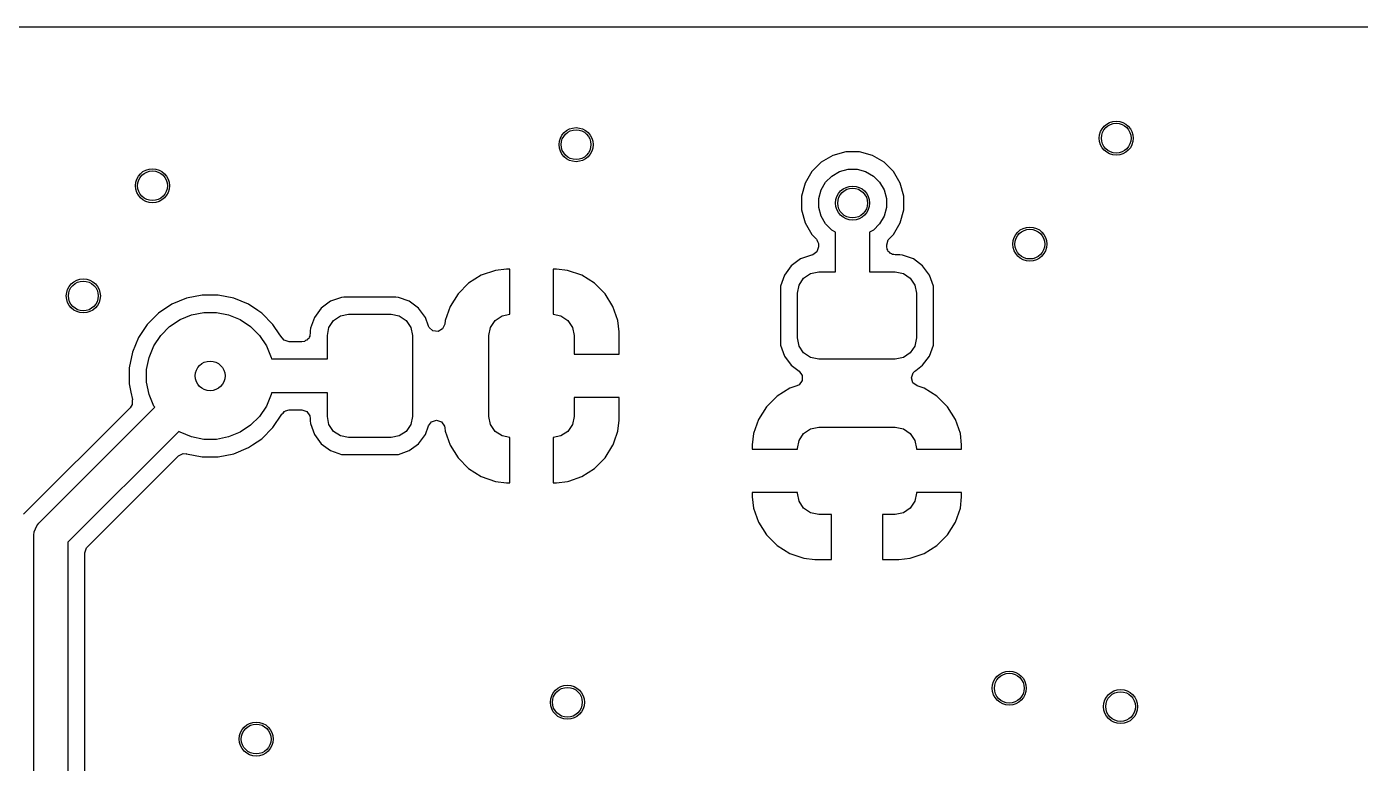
# Model space of a CAD drawing. Extents: x 3.9 to 7.48, y -4.89 to -2.91.
# Drawn here: x 6.232 to 6.85, y -3.249 to -2.908 of the extents above; entities that cross this region are included whole.
import ezdxf

# ---------------------------------------------------------------- set-up
doc = ezdxf.new("R2010")
doc.units = 0
doc.header["$MEASUREMENT"] = 0
doc.layers.add('BLACK', color=7, linetype='CONTINUOUS')

msp = doc.modelspace()

# ---------------------------------------------------------------- linework, layer by layer
at = {"layer": 'BLACK', "linetype": 'CONTINUOUS'}
for p, q in [((3.90299, -2.90793), (7.47436, -2.90793)), ((6.60555, -2.96749), (6.60016, -2.9706)), ((6.61156, -2.96588), (6.60555, -2.96749)), ((6.61779, -2.96588), (6.61156, -2.96588)), ((6.6238, -2.96749), (6.61779, -2.96588)), ((6.62919, -2.9706), (6.6238, -2.96749)), ((6.60016, -2.9706), (6.59576, -2.975)), ((6.60865, -2.97497), (6.61262, -2.9739)), ((6.61262, -2.9739), (6.61673, -2.9739)), ((6.61673, -2.9739), (6.6207, -2.97497)), ((6.63359, -2.975), (6.62919, -2.9706)), ((6.59264, -2.98039), (6.59103, -2.9864)), ((6.59576, -2.975), (6.59264, -2.98039)), ((6.60013, -2.98349), (6.60218, -2.97993)), ((6.60218, -2.97993), (6.60509, -2.97702)), ((6.60509, -2.97702), (6.60865, -2.97497)), ((6.6207, -2.97497), (6.62426, -2.97702)), ((6.62426, -2.97702), (6.62717, -2.97993)), ((6.62717, -2.97993), (6.62922, -2.98349)), ((6.63671, -2.98039), (6.63359, -2.975)), ((6.63832, -2.9864), (6.63671, -2.98039)), ((6.59103, -2.9864), (6.59103, -2.99263)), ((6.59906, -2.98746), (6.60013, -2.98349)), ((6.62922, -2.98349), (6.63029, -2.98746)), ((6.63832, -2.99087), (6.63832, -2.9864)), ((6.59103, -2.99263), (6.59264, -2.99864)), ((6.59906, -2.99157), (6.59906, -2.98746)), ((6.60013, -2.99554), (6.59906, -2.99157)), ((6.63029, -2.99157), (6.62922, -2.99554)), ((6.63029, -2.98746), (6.63029, -2.99157)), ((6.63671, -2.99864), (6.63832, -2.99263)), ((6.63832, -2.99263), (6.63832, -2.99087)), ((6.59264, -2.99864), (6.59576, -3.00403)), ((6.60218, -2.9991), (6.60013, -2.99554)), ((6.60509, -3.00201), (6.60218, -2.9991)), ((6.62717, -2.9991), (6.62426, -3.00201)), ((6.62922, -2.99554), (6.62717, -2.9991)), ((6.63359, -3.00403), (6.63671, -2.99864)), ((6.59576, -3.00403), (6.59777, -3.00604)), ((6.6068, -3.003), (6.60509, -3.00201)), ((6.6068, -3.02141), (6.6068, -3.003)), ((6.62426, -3.00201), (6.62255, -3.003)), ((6.62255, -3.003), (6.62255, -3.02141)), ((6.63158, -3.00604), (6.63359, -3.00403)), ((6.59777, -3.00604), (6.59791, -3.00632)), ((6.59791, -3.00632), (6.59816, -3.00651)), ((6.59816, -3.00651), (6.59844, -3.00738)), ((6.59891, -3.00978), (6.59816, -3.01207)), ((6.59844, -3.00738), (6.59886, -3.00819)), ((6.59886, -3.00819), (6.59891, -3.0088)), ((6.59891, -3.0088), (6.59891, -3.00978)), ((6.63044, -3.0088), (6.63119, -3.00651)), ((6.63044, -3.00962), (6.63044, -3.0088)), ((6.63063, -3.01083), (6.63044, -3.00962)), ((6.631, -3.01133), (6.63063, -3.01083)), ((6.63119, -3.01191), (6.631, -3.01133)), ((6.63119, -3.00651), (6.63158, -3.00604)), ((6.59058, -3.0154), (6.58628, -3.01857)), ((6.59562, -3.01363), (6.59058, -3.0154)), ((6.59584, -3.01359), (6.59562, -3.01363)), ((6.59621, -3.01348), (6.59584, -3.01359)), ((6.59816, -3.01207), (6.59621, -3.01348)), ((6.63169, -3.01228), (6.63119, -3.01191)), ((6.63205, -3.01278), (6.63169, -3.01228)), ((6.63264, -3.01297), (6.63205, -3.01278)), ((6.63314, -3.01333), (6.63264, -3.01297)), ((6.63375, -3.01333), (6.63314, -3.01333)), ((6.63434, -3.01352), (6.63375, -3.01333)), ((6.63653, -3.01352), (6.63434, -3.01352)), ((6.63773, -3.01363), (6.63653, -3.01352)), ((6.63653, -3.01352), (6.63653, -3.01352)), ((6.64277, -3.0154), (6.63773, -3.01363)), ((6.63773, -3.01363), (6.63773, -3.01363)), ((6.64707, -3.01857), (6.64277, -3.0154)), ((6.44283, -3.02297), (6.43697, -3.02665)), ((6.44936, -3.02069), (6.44283, -3.02297)), ((6.45451, -3.02011), (6.44936, -3.02069)), ((6.44936, -3.02069), (6.44936, -3.02069)), ((6.45608, -3.02011), (6.45451, -3.02011)), ((6.45608, -3.041), (6.45608, -3.02011)), ((6.45608, -3.02011), (6.45608, -3.02011)), ((6.47764, -3.02011), (6.47608, -3.02011)), ((6.47608, -3.02011), (6.47608, -3.02011)), ((6.47608, -3.02011), (6.47608, -3.041)), ((6.4828, -3.02069), (6.47764, -3.02011)), ((6.48933, -3.02297), (6.4828, -3.02069)), ((6.4828, -3.02069), (6.4828, -3.02069)), ((6.49519, -3.02665), (6.48933, -3.02297)), ((6.5831, -3.02288), (6.58133, -3.02792)), ((6.58628, -3.01857), (6.5831, -3.02288)), ((6.58628, -3.01857), (6.58628, -3.01857)), ((6.592, -3.0243), (6.59519, -3.02216)), ((6.59519, -3.02216), (6.59896, -3.02141)), ((6.59896, -3.02141), (6.6068, -3.02141)), ((6.62255, -3.02141), (6.63439, -3.02141)), ((6.63439, -3.02141), (6.63816, -3.02216)), ((6.63816, -3.02216), (6.64135, -3.0243)), ((6.64935, -3.02166), (6.64707, -3.01857)), ((6.64707, -3.01857), (6.64707, -3.01857)), ((6.64707, -3.01857), (6.64707, -3.01857)), ((6.64707, -3.01857), (6.64707, -3.01857)), ((6.64707, -3.01857), (6.64707, -3.01857)), ((6.65025, -3.02288), (6.64935, -3.02166)), ((6.65202, -3.02792), (6.65025, -3.02288)), ((6.43697, -3.02665), (6.43207, -3.03155)), ((6.50008, -3.03155), (6.49519, -3.02665)), ((6.49519, -3.02665), (6.49519, -3.02665)), ((6.58133, -3.02792), (6.58122, -3.02912)), ((6.58122, -3.02912), (6.58122, -3.05406)), ((6.58133, -3.02792), (6.58133, -3.02792)), ((6.58912, -3.03126), (6.58986, -3.02749)), ((6.58986, -3.02749), (6.592, -3.0243)), ((6.64135, -3.0243), (6.64348, -3.02749)), ((6.64348, -3.02749), (6.64423, -3.03126)), ((6.65213, -3.02912), (6.65202, -3.02792)), ((6.65202, -3.02792), (6.65202, -3.02792)), ((6.65213, -3.05406), (6.65213, -3.02912)), ((6.65213, -3.02912), (6.65213, -3.02912)), ((6.29962, -3.03635), (6.29349, -3.04045)), ((6.30643, -3.03353), (6.29962, -3.03635)), ((6.29962, -3.03635), (6.29962, -3.03635)), ((6.31366, -3.0321), (6.30643, -3.03353)), ((6.32103, -3.0321), (6.31366, -3.0321)), ((6.31366, -3.0321), (6.31366, -3.0321)), ((6.32826, -3.03353), (6.32103, -3.0321)), ((6.32103, -3.0321), (6.32103, -3.0321)), ((6.33507, -3.03635), (6.32826, -3.03353)), ((6.33945, -3.03928), (6.33507, -3.03635)), ((6.33507, -3.03635), (6.33507, -3.03635)), ((6.37305, -3.03496), (6.36875, -3.03813)), ((6.3781, -3.03319), (6.37305, -3.03496)), ((6.37929, -3.03308), (6.3781, -3.03319)), ((6.3781, -3.03319), (6.3781, -3.03319)), ((6.40325, -3.03308), (6.37929, -3.03308)), ((6.37929, -3.03308), (6.37929, -3.03308)), ((6.40445, -3.03319), (6.40325, -3.03308)), ((6.40325, -3.03308), (6.40325, -3.03308)), ((6.4095, -3.03496), (6.40445, -3.03319)), ((6.40445, -3.03319), (6.40445, -3.03319)), ((6.4138, -3.03813), (6.4095, -3.03496)), ((6.43207, -3.03155), (6.42839, -3.03741)), ((6.50376, -3.03741), (6.50008, -3.03155)), ((6.58912, -3.05193), (6.58912, -3.03126)), ((6.64423, -3.03126), (6.64423, -3.05193)), ((6.29349, -3.04045), (6.28828, -3.04566)), ((6.29349, -3.04045), (6.29349, -3.04045)), ((6.30342, -3.04348), (6.30877, -3.04126)), ((6.30877, -3.04126), (6.31445, -3.04013)), ((6.31445, -3.04013), (6.32024, -3.04013)), ((6.32024, -3.04013), (6.32592, -3.04126)), ((6.32592, -3.04126), (6.33126, -3.04348)), ((6.3412, -3.04045), (6.33945, -3.03928)), ((6.34641, -3.04566), (6.3412, -3.04045)), ((6.36557, -3.04243), (6.36381, -3.04748)), ((6.36875, -3.03813), (6.36557, -3.04243)), ((6.36875, -3.03813), (6.36875, -3.03813)), ((6.37447, -3.04386), (6.37766, -3.04172)), ((6.37766, -3.04172), (6.38143, -3.04097)), ((6.38143, -3.04097), (6.40112, -3.04097)), ((6.40112, -3.04097), (6.40488, -3.04172)), ((6.40488, -3.04172), (6.40808, -3.04386)), ((6.41697, -3.04243), (6.4138, -3.03813)), ((6.4138, -3.03813), (6.4138, -3.03813)), ((6.4138, -3.03813), (6.4138, -3.03813)), ((6.4138, -3.03813), (6.4138, -3.03813)), ((6.4138, -3.03813), (6.4138, -3.03813)), ((6.41837, -3.04642), (6.41697, -3.04243)), ((6.41697, -3.04243), (6.41697, -3.04243)), ((6.41697, -3.04243), (6.41697, -3.04243)), ((6.42839, -3.03741), (6.42611, -3.04394)), ((6.44927, -3.04386), (6.45247, -3.04172)), ((6.45247, -3.04172), (6.45608, -3.041)), ((6.47608, -3.041), (6.47969, -3.04172)), ((6.47969, -3.04172), (6.48288, -3.04386)), ((6.50605, -3.04394), (6.50376, -3.03741)), ((6.28828, -3.04566), (6.28418, -3.05179)), ((6.28828, -3.04566), (6.28828, -3.04566)), ((6.29452, -3.05078), (6.29861, -3.04669)), ((6.29861, -3.04669), (6.30342, -3.04348)), ((6.33126, -3.04348), (6.33608, -3.04669)), ((6.33608, -3.04669), (6.34017, -3.05078)), ((6.3496, -3.05044), (6.34641, -3.04566)), ((6.36381, -3.04748), (6.36369, -3.04868)), ((6.36369, -3.04868), (6.36369, -3.04985)), ((6.36381, -3.04748), (6.36381, -3.04748)), ((6.37159, -3.05082), (6.37234, -3.04705)), ((6.37234, -3.04705), (6.37447, -3.04386)), ((6.40808, -3.04386), (6.41021, -3.04705)), ((6.41021, -3.04705), (6.41096, -3.05082)), ((6.41866, -3.04706), (6.41837, -3.04642)), ((6.42044, -3.04869), (6.41866, -3.04706)), ((6.42283, -3.04895), (6.42044, -3.04869)), ((6.42493, -3.04777), (6.42283, -3.04895)), ((6.42592, -3.04557), (6.42493, -3.04777)), ((6.42611, -3.04394), (6.42592, -3.04557)), ((6.42611, -3.04394), (6.42611, -3.04394)), ((6.44639, -3.05082), (6.44714, -3.04705)), ((6.44714, -3.04705), (6.44927, -3.04386)), ((6.48288, -3.04386), (6.48501, -3.04705)), ((6.48501, -3.04705), (6.48576, -3.05082)), ((6.50663, -3.04909), (6.50605, -3.04394)), ((6.50605, -3.04394), (6.50605, -3.04394)), ((6.28418, -3.05179), (6.28136, -3.0586)), ((6.28418, -3.05179), (6.28418, -3.05179)), ((6.2913, -3.0556), (6.29452, -3.05078)), ((6.34017, -3.05078), (6.34339, -3.0556)), ((6.35061, -3.05195), (6.3496, -3.05044)), ((6.35066, -3.05192), (6.35061, -3.05195)), ((6.3516, -3.053), (6.35066, -3.05192)), ((6.35389, -3.05375), (6.3516, -3.053)), ((6.3598, -3.05375), (6.35389, -3.05375)), ((6.361, -3.05356), (6.3598, -3.05375)), ((6.3615, -3.0532), (6.361, -3.05356)), ((6.36209, -3.053), (6.3615, -3.0532)), ((6.36245, -3.05251), (6.36209, -3.053)), ((6.36295, -3.05214), (6.36245, -3.05251)), ((6.36314, -3.05156), (6.36295, -3.05214)), ((6.3635, -3.05106), (6.36314, -3.05156)), ((6.36369, -3.04985), (6.3635, -3.05044)), ((6.3635, -3.05044), (6.3635, -3.05106)), ((6.37159, -3.06164), (6.37159, -3.05082)), ((6.41096, -3.05082), (6.41096, -3.08822)), ((6.44639, -3.08822), (6.44639, -3.05082)), ((6.48576, -3.05082), (6.48576, -3.05952)), ((6.50663, -3.05952), (6.50663, -3.04909)), ((6.50663, -3.04909), (6.50663, -3.04909)), ((6.58122, -3.05406), (6.58133, -3.05526)), ((6.58986, -3.05569), (6.58912, -3.05193)), ((6.64423, -3.05193), (6.64348, -3.05569)), ((6.65202, -3.05526), (6.65213, -3.05406)), ((6.65213, -3.05406), (6.65213, -3.05406)), ((6.28136, -3.0586), (6.27992, -3.06583)), ((6.28796, -3.06662), (6.28909, -3.06095)), ((6.28909, -3.06095), (6.2913, -3.0556)), ((6.34339, -3.0556), (6.3456, -3.06095)), ((6.3456, -3.06095), (6.34574, -3.06164)), ((6.48576, -3.05952), (6.50663, -3.05952)), ((6.50663, -3.05952), (6.50663, -3.05952)), ((6.58133, -3.05526), (6.58133, -3.05526)), ((6.58133, -3.05526), (6.5831, -3.06031)), ((6.5831, -3.06031), (6.58628, -3.06461)), ((6.592, -3.05889), (6.58986, -3.05569)), ((6.59519, -3.06102), (6.592, -3.05889)), ((6.59896, -3.06177), (6.59519, -3.06102)), ((6.63816, -3.06102), (6.63439, -3.06177)), ((6.64135, -3.05889), (6.63816, -3.06102)), ((6.64348, -3.05569), (6.64135, -3.05889)), ((6.64707, -3.06461), (6.65025, -3.06031)), ((6.65025, -3.06031), (6.65202, -3.05526)), ((6.27992, -3.06583), (6.27992, -3.0732)), ((6.28796, -3.07241), (6.28796, -3.06662)), ((6.34574, -3.06164), (6.37159, -3.06164)), ((6.58628, -3.06461), (6.58628, -3.06461)), ((6.58628, -3.06461), (6.58628, -3.06461)), ((6.58628, -3.06461), (6.58628, -3.06461)), ((6.58628, -3.06461), (6.58628, -3.06461)), ((6.58628, -3.06461), (6.5899, -3.06729)), ((6.5899, -3.06729), (6.5913, -3.06925)), ((6.63439, -3.06177), (6.59896, -3.06177)), ((6.64266, -3.06806), (6.64345, -3.06729)), ((6.64345, -3.06729), (6.64385, -3.06699)), ((6.64385, -3.06699), (6.64707, -3.06461)), ((6.27992, -3.0732), (6.28068, -3.07702)), ((6.28909, -3.07809), (6.28796, -3.07241)), ((6.59129, -3.07165), (6.58986, -3.07359)), ((6.5913, -3.06925), (6.59129, -3.07165)), ((6.64187, -3.07033), (6.64266, -3.06806)), ((6.64256, -3.07264), (6.64187, -3.07033)), ((6.64447, -3.0741), (6.64256, -3.07264)), ((6.28068, -3.07702), (6.28135, -3.08037)), ((6.2913, -3.08344), (6.28909, -3.07809)), ((6.3456, -3.07809), (6.34339, -3.08344)), ((6.34574, -3.07739), (6.3456, -3.07809)), ((6.37159, -3.07739), (6.34574, -3.07739)), ((6.37159, -3.08822), (6.37159, -3.07739)), ((6.50663, -3.07952), (6.48576, -3.07952)), ((6.48576, -3.07952), (6.48576, -3.08822)), ((6.50663, -3.08994), (6.50663, -3.07952)), ((6.50663, -3.07952), (6.50663, -3.07952)), ((6.57969, -3.07895), (6.5748, -3.08384)), ((6.58555, -3.07526), (6.57969, -3.07895)), ((6.58888, -3.0741), (6.58555, -3.07526)), ((6.58986, -3.07359), (6.58888, -3.0741)), ((6.6478, -3.07526), (6.64447, -3.0741)), ((6.65366, -3.07895), (6.6478, -3.07526)), ((6.65855, -3.08384), (6.65366, -3.07895)), ((6.65366, -3.07895), (6.65366, -3.07895)), ((6.28035, -3.08421), (6.23105, -3.13351)), ((6.2381, -3.13763), (6.2917, -3.08403)), ((6.28128, -3.08273), (6.28035, -3.08421)), ((6.28132, -3.08064), (6.28128, -3.08273)), ((6.2814, -3.08062), (6.28132, -3.08064)), ((6.28135, -3.08037), (6.2814, -3.08062)), ((6.2917, -3.08403), (6.2913, -3.08344)), ((6.34339, -3.08344), (6.34017, -3.08825)), ((6.35193, -3.08592), (6.35219, -3.08568)), ((6.35219, -3.08568), (6.35389, -3.08528)), ((6.35389, -3.08528), (6.3598, -3.08528)), ((6.3598, -3.08528), (6.36209, -3.08603)), ((6.5748, -3.08384), (6.57112, -3.0897)), ((6.66223, -3.0897), (6.65855, -3.08384)), ((6.34017, -3.08825), (6.33608, -3.09234)), ((6.34641, -3.09337), (6.35051, -3.08724)), ((6.35051, -3.08724), (6.35061, -3.08708)), ((6.35051, -3.08724), (6.35051, -3.08724)), ((6.35061, -3.08708), (6.35068, -3.08713)), ((6.35068, -3.08713), (6.35108, -3.08674)), ((6.35108, -3.08674), (6.3516, -3.08603)), ((6.3516, -3.08603), (6.35193, -3.08592)), ((6.36209, -3.08603), (6.3635, -3.08798)), ((6.3635, -3.08798), (6.36369, -3.08918)), ((6.36369, -3.08918), (6.36369, -3.09035)), ((6.36369, -3.09035), (6.36381, -3.09155)), ((6.36381, -3.09155), (6.36381, -3.09155)), ((6.36381, -3.09155), (6.36557, -3.0966)), ((6.37234, -3.09198), (6.37159, -3.08822)), ((6.41096, -3.08822), (6.41021, -3.09198)), ((6.41837, -3.09261), (6.41983, -3.09069)), ((6.41983, -3.09069), (6.42214, -3.09)), ((6.42214, -3.09), (6.42441, -3.0908)), ((6.42441, -3.0908), (6.42578, -3.09278)), ((6.44714, -3.09198), (6.44639, -3.08822)), ((6.48576, -3.08822), (6.48501, -3.09198)), ((6.50605, -3.09509), (6.50663, -3.08994)), ((6.50663, -3.08994), (6.50663, -3.08994)), ((6.57112, -3.0897), (6.56883, -3.09623)), ((6.66452, -3.09623), (6.66223, -3.0897)), ((6.30283, -3.09516), (6.25154, -3.14646)), ((6.30342, -3.09556), (6.30283, -3.09516)), ((6.30877, -3.09777), (6.30342, -3.09556)), ((6.31445, -3.0989), (6.30877, -3.09777)), ((6.32592, -3.09777), (6.32024, -3.0989)), ((6.33126, -3.09556), (6.32592, -3.09777)), ((6.33608, -3.09234), (6.33126, -3.09556)), ((6.3412, -3.09858), (6.34641, -3.09337)), ((6.36557, -3.0966), (6.36875, -3.1009)), ((6.37447, -3.09518), (6.37234, -3.09198)), ((6.37766, -3.09731), (6.37447, -3.09518)), ((6.38143, -3.09806), (6.37766, -3.09731)), ((6.40112, -3.09806), (6.38143, -3.09806)), ((6.40488, -3.09731), (6.40112, -3.09806)), ((6.40808, -3.09518), (6.40488, -3.09731)), ((6.41021, -3.09198), (6.40808, -3.09518)), ((6.4138, -3.1009), (6.41697, -3.0966)), ((6.41697, -3.0966), (6.41837, -3.09261)), ((6.42578, -3.09278), (6.42592, -3.09346)), ((6.42592, -3.09346), (6.42611, -3.09509)), ((6.42611, -3.09509), (6.42611, -3.09509)), ((6.42611, -3.09509), (6.42839, -3.10163)), ((6.44927, -3.09518), (6.44714, -3.09198)), ((6.45247, -3.09731), (6.44927, -3.09518)), ((6.45608, -3.09803), (6.45247, -3.09731)), ((6.45608, -3.11893), (6.45608, -3.09803)), ((6.47969, -3.09731), (6.47608, -3.09803)), ((6.47608, -3.09803), (6.47608, -3.11893)), ((6.48288, -3.09518), (6.47969, -3.09731)), ((6.48501, -3.09198), (6.48288, -3.09518)), ((6.50434, -3.09999), (6.50605, -3.09509)), ((6.50605, -3.09509), (6.50605, -3.09509)), ((6.56883, -3.09623), (6.56825, -3.10138)), ((6.56883, -3.09623), (6.56883, -3.09623)), ((6.58986, -3.09934), (6.592, -3.09615)), ((6.592, -3.09615), (6.59519, -3.09401)), ((6.59519, -3.09401), (6.59896, -3.09326)), ((6.59896, -3.09326), (6.63439, -3.09326)), ((6.63439, -3.09326), (6.63816, -3.09401)), ((6.63816, -3.09401), (6.64135, -3.09615)), ((6.64135, -3.09615), (6.64348, -3.09934)), ((6.6651, -3.10138), (6.66452, -3.09623)), ((6.66452, -3.09623), (6.66452, -3.09623)), ((6.32024, -3.0989), (6.31445, -3.0989)), ((6.32826, -3.1055), (6.33507, -3.10268)), ((6.33507, -3.10268), (6.33701, -3.10138)), ((6.33507, -3.10268), (6.33507, -3.10268)), ((6.33507, -3.10268), (6.33507, -3.10268)), ((6.33701, -3.10138), (6.3412, -3.09858)), ((6.36875, -3.1009), (6.36875, -3.1009)), ((6.36875, -3.1009), (6.36875, -3.1009)), ((6.36875, -3.1009), (6.36875, -3.1009)), ((6.36875, -3.1009), (6.36875, -3.1009)), ((6.36875, -3.1009), (6.37305, -3.10408)), ((6.37305, -3.10408), (6.37305, -3.10408)), ((6.37305, -3.10408), (6.37305, -3.10408)), ((6.37305, -3.10408), (6.3781, -3.10584)), ((6.40445, -3.10584), (6.4095, -3.10408)), ((6.4095, -3.10408), (6.4138, -3.1009)), ((6.42839, -3.10163), (6.43207, -3.10749)), ((6.50008, -3.10749), (6.50376, -3.10163)), ((6.50376, -3.10163), (6.50385, -3.10138)), ((6.50385, -3.10138), (6.50434, -3.09999)), ((6.56825, -3.10138), (6.56825, -3.10344)), ((6.56825, -3.10344), (6.56825, -3.10344)), ((6.56825, -3.10344), (6.58912, -3.10344)), ((6.58912, -3.10311), (6.58986, -3.09934)), ((6.58912, -3.10344), (6.58912, -3.10311)), ((6.64348, -3.09934), (6.64423, -3.10311)), ((6.64423, -3.10311), (6.64423, -3.10344)), ((6.64423, -3.10344), (6.6651, -3.10344)), ((6.6651, -3.10344), (6.6651, -3.10138)), ((6.6651, -3.10138), (6.6651, -3.10138)), ((6.6651, -3.10344), (6.6651, -3.10344)), ((6.28572, -3.12344), (6.30265, -3.10651)), ((6.30265, -3.10651), (6.3048, -3.10541)), ((6.3048, -3.10541), (6.30623, -3.10551)), ((6.30623, -3.10551), (6.30624, -3.10546)), ((6.30624, -3.10546), (6.30643, -3.1055)), ((6.30643, -3.1055), (6.30643, -3.1055)), ((6.30643, -3.1055), (6.31366, -3.10694)), ((6.31366, -3.10694), (6.31366, -3.10694)), ((6.31366, -3.10694), (6.32103, -3.10694)), ((6.32103, -3.10694), (6.32826, -3.1055)), ((6.32103, -3.10694), (6.32103, -3.10694)), ((6.3781, -3.10584), (6.37929, -3.10595)), ((6.37929, -3.10595), (6.37929, -3.10595)), ((6.37929, -3.10595), (6.37929, -3.10595)), ((6.37929, -3.10595), (6.40325, -3.10595)), ((6.40325, -3.10595), (6.40445, -3.10584)), ((6.40325, -3.10595), (6.40325, -3.10595)), ((6.43207, -3.10749), (6.43697, -3.11238)), ((6.49519, -3.11238), (6.50008, -3.10749)), ((6.43697, -3.11238), (6.43697, -3.11238)), ((6.43697, -3.11238), (6.44283, -3.11606)), ((6.44283, -3.11606), (6.44936, -3.11835)), ((6.48336, -3.11815), (6.48933, -3.11606)), ((6.48933, -3.11606), (6.49519, -3.11238)), ((6.44936, -3.11835), (6.44936, -3.11835)), ((6.44936, -3.11835), (6.45451, -3.11893)), ((6.45451, -3.11893), (6.45451, -3.11893)), ((6.45451, -3.11893), (6.45608, -3.11893)), ((6.45608, -3.11893), (6.45608, -3.11893)), ((6.47608, -3.11893), (6.47608, -3.11893)), ((6.47608, -3.11893), (6.47764, -3.11893)), ((6.47764, -3.11893), (6.4828, -3.11835)), ((6.47764, -3.11893), (6.47764, -3.11893)), ((6.4828, -3.11835), (6.48336, -3.11815)), ((6.4828, -3.11835), (6.4828, -3.11835)), ((6.26058, -3.14858), (6.28572, -3.12344)), ((6.58912, -3.12344), (6.56825, -3.12344)), ((6.56825, -3.12344), (6.56825, -3.12344)), ((6.56825, -3.12344), (6.56825, -3.1255)), ((6.56825, -3.1255), (6.56883, -3.13065)), ((6.58912, -3.12378), (6.58912, -3.12344)), ((6.58986, -3.12754), (6.58912, -3.12378)), ((6.592, -3.13074), (6.58986, -3.12754)), ((6.64348, -3.12754), (6.64135, -3.13074)), ((6.64423, -3.12378), (6.64348, -3.12754)), ((6.6651, -3.12344), (6.64423, -3.12344)), ((6.64423, -3.12344), (6.64423, -3.12378)), ((6.66452, -3.13065), (6.6651, -3.1255)), ((6.6651, -3.1255), (6.6651, -3.12344)), ((6.6651, -3.12344), (6.6651, -3.12344)), ((6.6651, -3.1255), (6.6651, -3.1255)), ((6.56883, -3.13065), (6.56883, -3.13065)), ((6.56883, -3.13065), (6.57112, -3.13718)), ((6.59519, -3.13287), (6.592, -3.13074)), ((6.59896, -3.13362), (6.59519, -3.13287)), ((6.60486, -3.13362), (6.59896, -3.13362)), ((6.60486, -3.15449), (6.60486, -3.13362)), ((6.63439, -3.13362), (6.62849, -3.13362)), ((6.62849, -3.13362), (6.62849, -3.15449)), ((6.63816, -3.13287), (6.63439, -3.13362)), ((6.64135, -3.13074), (6.63816, -3.13287)), ((6.66223, -3.13718), (6.66452, -3.13065)), ((6.66452, -3.13065), (6.66452, -3.13065)), ((6.23594, -3.14166), (6.23712, -3.13882)), ((6.23712, -3.13882), (6.2381, -3.13763)), ((6.57112, -3.13718), (6.5748, -3.14304)), ((6.65855, -3.14304), (6.66223, -3.13718)), ((6.23579, -3.14319), (6.23594, -3.14166)), ((6.23579, -3.28558), (6.23579, -3.14319)), ((6.25154, -3.14646), (6.25154, -3.28558)), ((6.5748, -3.14304), (6.57969, -3.14794)), ((6.65366, -3.14794), (6.65855, -3.14304)), ((6.25943, -3.15134), (6.26018, -3.14905)), ((6.25943, -3.27379), (6.25943, -3.15134)), ((6.26018, -3.14905), (6.26058, -3.14858)), ((6.57969, -3.14794), (6.57969, -3.14794)), ((6.57969, -3.14794), (6.58555, -3.15162)), ((6.58555, -3.15162), (6.59208, -3.1539)), ((6.64127, -3.1539), (6.6478, -3.15162)), ((6.6478, -3.15162), (6.65366, -3.14794)), ((6.59208, -3.1539), (6.59208, -3.1539)), ((6.59208, -3.1539), (6.59723, -3.15449)), ((6.59723, -3.15449), (6.59723, -3.15449)), ((6.59723, -3.15449), (6.60486, -3.15449)), ((6.62849, -3.15449), (6.63612, -3.15449)), ((6.63612, -3.15449), (6.64127, -3.1539)), ((6.63612, -3.15449), (6.63612, -3.15449)), ((6.64127, -3.1539), (6.64127, -3.1539))]:
    msp.add_line(p, q, dxfattribs=at)
at = {"layer": 'BLACK'}
for centre, radius in [((6.48667, -2.96252), 0.00787), ((6.73667, -2.95952), 0.00787), ((6.29067, -2.98152), 0.00787), ((6.61467, -2.98952), 0.00787), ((6.69667, -3.00852), 0.00787), ((6.25867, -3.03252), 0.00787), ((6.31734, -3.06952), 0.00689), ((6.68717, -3.21398), 0.00787), ((6.48267, -3.22052), 0.00787), ((6.73867, -3.22252), 0.00787), ((6.33867, -3.23752), 0.00787)]:
    msp.add_circle(centre, radius, dxfattribs=at)
at = {"layer": 'WHITE'}
for centre in [(6.48667, -2.96252), (6.73667, -2.95952), (6.29067, -2.98152), (6.61467, -2.98952), (6.69667, -3.00852), (6.25867, -3.03252), (6.31734, -3.06952), (6.68717, -3.21398), (6.48267, -3.22052), (6.73867, -3.22252), (6.33867, -3.23752)]:
    msp.add_circle(centre, 0.00689, dxfattribs=at)

doc.saveas('drawing.dxf')
